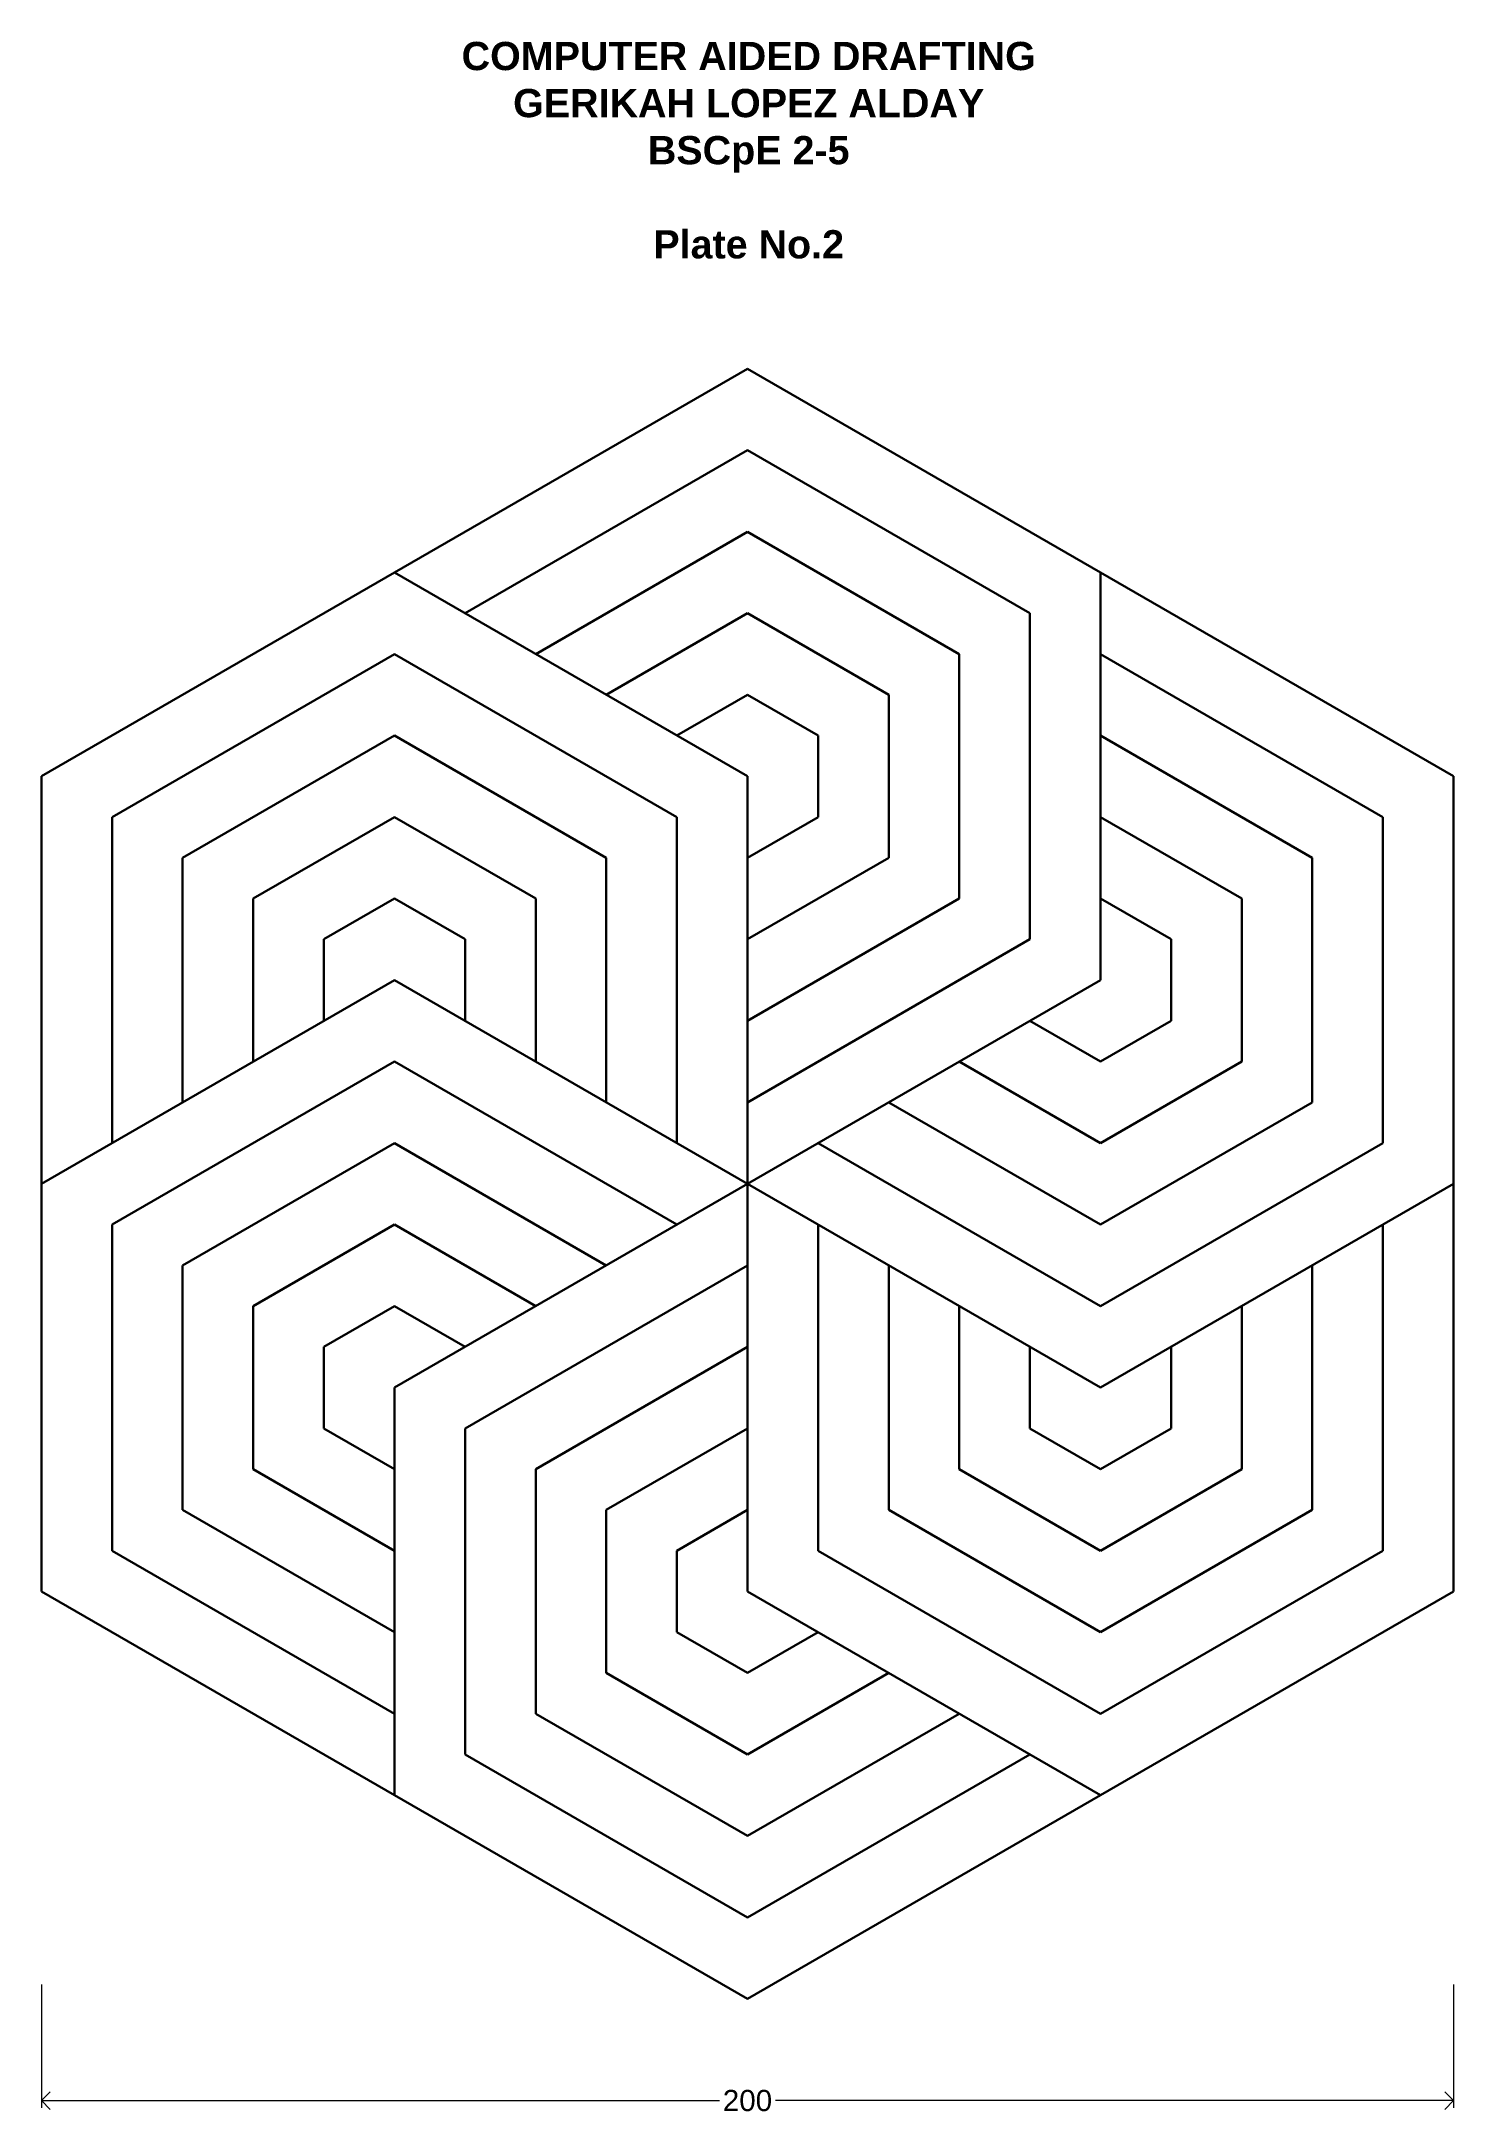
# Model space of a CAD drawing. Header units: millimetres. Extents: x 2516 to 2716, y 1201 to 1495.
import ezdxf

# ---------------------------------------------------------------- set-up
doc = ezdxf.new("R2010")
doc.units = ezdxf.units.MM
doc.styles.get("Standard").update_dxf_attribs({"font": 'arial.ttf'})
doc.dimstyles.new('cad', dxfattribs={"dimscale": 0, "dimtxt": 3, "dimasz": 2.5, "dimexe": 1, "dimexo": 2, "dimtad": 0, "dimdec": 0, "dimtxsty": 'Standard', "dimblk": 'OPEN90', "dimcen": 2.5, "dimadec": 0, "dimazin": 0, "dimtfac": 1, "dimtdec": 0, "dimtmove": 0, "dimatfit": 3, "dimldrblk": 'OPEN90', "dimfxl": 1, "dimlwd": 13, "dimlwe": 13, "dimarcsym": 0})

# ---------------------------------------------------------------- blocks, each defined once
blk = doc.blocks.new('_Open90')
at = {"color": 0, "linetype": 'ByBlock', "lineweight": -2}
for p, q in [((0, 0), (-1, 0)), ((-0.5, 0.5), (0, 0)), ((0, 0), (-0.5, -0.5))]:
    blk.add_line(p, q, dxfattribs=at)
blk = doc.blocks.new('*D5')
at = {"color": 0, "linetype": 'Continuous', "lineweight": 13, "transparency": 16777216}
for p, q in [((2516.24, 1219.65), (2516.24, 1202.2)), ((2716.24, 1219.65), (2716.24, 1202.2)), ((2518.74, 1203.2), (2612.28, 1203.2)), ((2713.74, 1203.2), (2620.2, 1203.2))]:
    blk.add_line(p, q, dxfattribs=at)
at = {"layer": 'Defpoints', "color": 0, "transparency": 16777216}
for p in [(2516.24, 1221.65), (2716.24, 1221.65), (2716.24, 1203.2)]:
    blk.add_point(p, dxfattribs=at)
at = {"color": 0, "lineweight": 13, "transparency": 16777216, "xscale": 2.5, "yscale": 2.5, "zscale": 2.5, "rotation": 180}
blk.add_blockref('_Open90', (2516.24, 1203.2), dxfattribs=at)
at = {"color": 0, "lineweight": 13, "transparency": 16777216, "xscale": 2.5, "yscale": 2.5, "zscale": 2.5}
blk.add_blockref('_Open90', (2716.24, 1203.2), dxfattribs=at)
at = {"color": 0, "transparency": 16777216, "insert": (2616.24, 1203.2), "char_height": 3, "attachment_point": 5}
blk.add_mtext('200', dxfattribs=at)

msp = doc.modelspace()

# ---------------------------------------------------------------- linework, layer by layer
at = {"lineweight": 30}
for p, q in [((2516.24, 1390.81), (2616.24, 1448.55)), ((2716.24, 1390.81), (2616.24, 1448.55)), ((2576.24, 1413.9), (2616.24, 1437)), ((2656.24, 1413.9), (2616.24, 1437)), ((2586.24, 1408.13), (2616.24, 1425.45)), ((2646.24, 1408.13), (2616.24, 1425.45)), ((2616.24, 1390.81), (2566.24, 1419.68)), ((2666.24, 1361.94), (2666.24, 1419.68)), ((2596.24, 1402.36), (2616.24, 1413.9)), ((2636.24, 1402.36), (2616.24, 1413.9)), ((2656.24, 1367.72), (2656.24, 1413.9)), ((2526.24, 1385.04), (2566.24, 1408.13)), ((2606.24, 1385.04), (2566.24, 1408.13)), ((2646.24, 1373.49), (2646.24, 1408.13)), ((2706.24, 1385.04), (2666.24, 1408.13)), ((2606.24, 1396.58), (2616.24, 1402.36)), ((2626.24, 1396.58), (2616.24, 1402.36)), ((2636.24, 1379.26), (2636.24, 1402.36)), ((2536.24, 1379.26), (2566.24, 1396.58)), ((2596.24, 1379.26), (2566.24, 1396.58)), ((2626.24, 1385.04), (2626.24, 1396.58)), ((2696.24, 1379.26), (2666.24, 1396.58)), ((2516.24, 1275.34), (2516.24, 1390.81)), ((2616.24, 1275.34), (2616.24, 1390.81)), ((2716.24, 1275.34), (2716.24, 1390.81)), ((2526.24, 1338.85), (2526.24, 1385.04)), ((2546.24, 1373.49), (2566.24, 1385.04)), ((2586.24, 1373.49), (2566.24, 1385.04)), ((2606.24, 1338.85), (2606.24, 1385.04)), ((2616.24, 1379.26), (2626.24, 1385.04)), ((2686.24, 1373.49), (2666.24, 1385.04)), ((2706.24, 1338.85), (2706.24, 1385.04)), ((2536.24, 1344.62), (2536.24, 1379.26)), ((2596.24, 1344.62), (2596.24, 1379.26)), ((2616.24, 1367.72), (2636.24, 1379.26)), ((2696.24, 1344.62), (2696.24, 1379.26)), ((2696.24, 1344.62), (2696.24, 1379.26)), ((2546.24, 1350.4), (2546.24, 1373.49)), ((2556.24, 1367.72), (2566.24, 1373.49)), ((2576.24, 1367.72), (2566.24, 1373.49)), ((2586.24, 1350.4), (2586.24, 1373.49)), ((2616.24, 1356.17), (2646.24, 1373.49)), ((2676.24, 1367.72), (2666.24, 1373.49)), ((2686.24, 1350.4), (2686.24, 1373.49)), ((2556.24, 1356.17), (2556.24, 1367.72)), ((2576.24, 1356.17), (2576.24, 1367.72)), ((2616.24, 1344.62), (2656.24, 1367.72)), ((2676.24, 1356.17), (2676.24, 1367.72)), ((2516.24, 1333.08), (2566.24, 1361.94)), ((2666.24, 1304.21), (2566.24, 1361.94)), ((2666.24, 1304.21), (2566.24, 1361.94)), ((2666.24, 1304.21), (2566.24, 1361.94)), ((2566.24, 1304.21), (2666.24, 1361.94)), ((2566.24, 1304.21), (2666.24, 1361.94)), ((2666.24, 1350.4), (2656.24, 1356.17)), ((2666.24, 1350.4), (2676.24, 1356.17)), ((2666.24, 1350.4), (2676.24, 1356.17)), ((2666.24, 1350.4), (2676.24, 1356.17)), ((2666.24, 1350.4), (2676.24, 1356.17)), ((2666.24, 1350.4), (2676.24, 1356.17)), ((2526.24, 1327.3), (2566.24, 1350.4)), ((2606.24, 1327.3), (2566.24, 1350.4)), ((2666.24, 1338.85), (2646.24, 1350.4)), ((2666.24, 1338.85), (2686.24, 1350.4)), ((2666.24, 1327.3), (2636.24, 1344.62)), ((2666.24, 1327.3), (2696.24, 1344.62)), ((2536.24, 1321.53), (2566.24, 1338.85)), ((2596.24, 1321.53), (2566.24, 1338.85)), ((2666.24, 1315.76), (2626.24, 1338.85)), ((2666.24, 1315.76), (2706.24, 1338.85)), ((2666.24, 1304.21), (2716.24, 1333.08)), ((2526.24, 1281.11), (2526.24, 1327.3)), ((2546.24, 1315.76), (2566.24, 1327.3)), ((2586.24, 1315.76), (2566.24, 1327.3)), ((2626.24, 1281.11), (2626.24, 1327.3)), ((2706.24, 1281.11), (2706.24, 1327.3)), ((2536.24, 1286.89), (2536.24, 1321.53)), ((2576.24, 1298.43), (2616.24, 1321.53)), ((2576.24, 1298.43), (2616.24, 1321.53)), ((2576.24, 1298.43), (2616.24, 1321.53)), ((2576.24, 1298.43), (2616.24, 1321.53)), ((2576.24, 1298.43), (2616.24, 1321.53)), ((2636.24, 1286.89), (2636.24, 1321.53)), ((2696.24, 1286.89), (2696.24, 1321.53)), ((2696.24, 1286.89), (2696.24, 1321.53)), ((2546.24, 1292.66), (2546.24, 1315.76)), ((2556.24, 1309.98), (2566.24, 1315.76)), ((2576.24, 1309.98), (2566.24, 1315.76)), ((2646.24, 1292.66), (2646.24, 1315.76)), ((2686.24, 1292.66), (2686.24, 1315.76)), ((2556.24, 1298.43), (2556.24, 1309.98)), ((2586.24, 1292.66), (2616.24, 1309.98)), ((2656.24, 1298.43), (2656.24, 1309.98)), ((2676.24, 1298.43), (2676.24, 1309.98)), ((2566.24, 1246.47), (2566.24, 1304.21)), ((2566.24, 1292.66), (2556.24, 1298.43)), ((2576.24, 1252.25), (2576.24, 1298.43)), ((2596.24, 1286.89), (2616.24, 1298.43)), ((2666.24, 1292.66), (2656.24, 1298.43)), ((2666.24, 1292.66), (2676.24, 1298.43)), ((2566.24, 1281.11), (2546.24, 1292.66)), ((2586.24, 1258.02), (2586.24, 1292.66)), ((2666.24, 1281.11), (2646.24, 1292.66)), ((2666.24, 1281.11), (2686.24, 1292.66)), ((2566.24, 1269.57), (2536.24, 1286.89)), ((2566.24, 1269.57), (2536.24, 1286.89)), ((2566.24, 1269.57), (2536.24, 1286.89)), ((2596.24, 1263.79), (2596.24, 1286.89)), ((2606.24, 1281.11), (2616.24, 1286.89)), ((2666.24, 1269.57), (2636.24, 1286.89)), ((2666.24, 1269.57), (2696.24, 1286.89)), ((2566.24, 1258.02), (2526.24, 1281.11)), ((2566.24, 1258.02), (2526.24, 1281.11)), ((2566.24, 1258.02), (2526.24, 1281.11)), ((2566.24, 1258.02), (2526.24, 1281.11)), ((2606.24, 1269.57), (2606.24, 1281.11)), ((2666.24, 1258.02), (2626.24, 1281.11)), ((2666.24, 1258.02), (2706.24, 1281.11)), ((2616.24, 1217.61), (2516.24, 1275.34)), ((2616.24, 1217.61), (2716.24, 1275.34)), ((2666.24, 1246.47), (2616.24, 1275.34)), ((2616.24, 1263.79), (2606.24, 1269.57)), ((2616.24, 1263.79), (2626.24, 1269.57)), ((2616.24, 1252.25), (2596.24, 1263.79)), ((2616.24, 1252.25), (2636.24, 1263.79)), ((2616.24, 1240.7), (2586.24, 1258.02)), ((2616.24, 1240.7), (2586.24, 1258.02)), ((2616.24, 1240.7), (2586.24, 1258.02)), ((2616.24, 1240.7), (2646.24, 1258.02)), ((2616.24, 1229.15), (2576.24, 1252.25)), ((2616.24, 1229.15), (2576.24, 1252.25)), ((2616.24, 1229.15), (2576.24, 1252.25)), ((2616.24, 1229.15), (2576.24, 1252.25)), ((2616.24, 1229.15), (2656.24, 1252.25))]:
    msp.add_line(p, q, dxfattribs=at)

# ---------------------------------------------------------------- texts
at = {"insert": (2565.91, 1494.85), "char_height": 4, "attachment_point": 1}
msp.add_mtext_dynamic_manual_height_columns('\\pxqc;{\\fArial|b1|i0|c0|p34;COMPUTER AIDED DRAFTING\\PGERIKAH LOPEZ ALDAY\\PBSCpE 2-5\\P\\PPlate No.2}', width=101.0024, gutter_width=12.5, heights=[0], dxfattribs=at)

# ---------------------------------------------------------------- dimensions: what is measured, and where the dimension line sits
dim = msp.add_linear_dim(base=(2716.24, 1203.2), p1=(2516.24, 1221.65), p2=(2716.24, 1221.65), dimstyle='cad')
dim.commit()
dim.dimension.update_dxf_attribs({"geometry": '*D5', "text_midpoint": (2616.24, 1203.2)})

doc.saveas('drawing.dxf')
